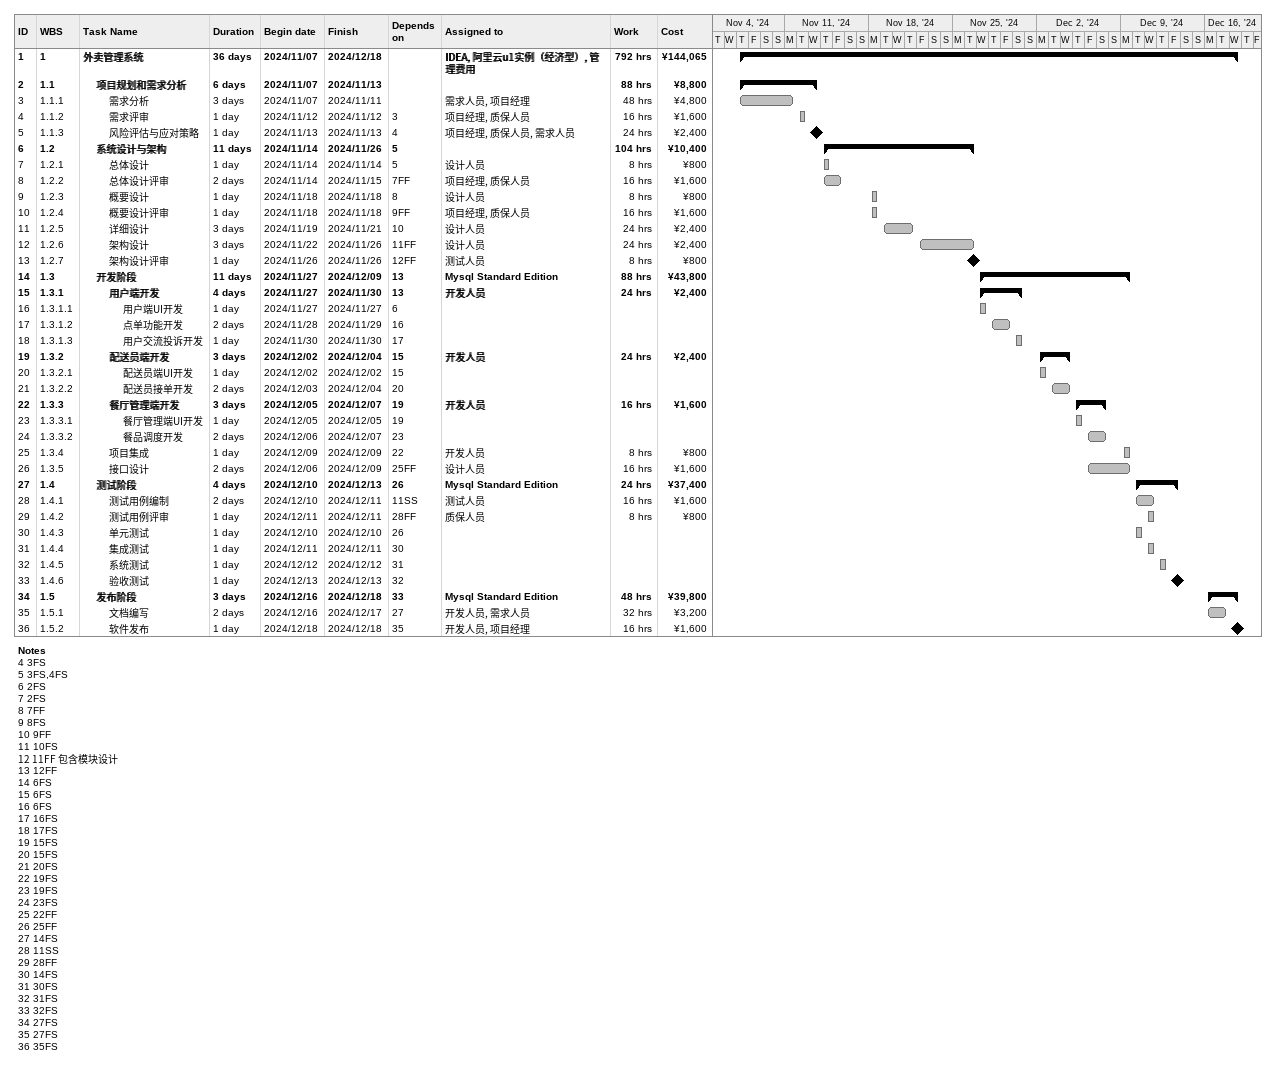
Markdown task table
| ID | WBS | Task | Duration | Start | Finish | Predecessors | Resources | Work (h) | Cost (¥) |
|---|---|---|---|---|---|---|---|---|---|
| 1 | 1 | **外卖管理系统** | 36d | 2024-11-07 | 2024-12-18 |  | IDEA, 阿里云u1实例（经济型）, 管理费用 | 792 | 144065 |
| 2 | 1.1 | **项目规划和需求分析** | 6d | 2024-11-07 | 2024-11-13 |  |  | 88 | 8800 |
| 3 | 1.1.1 | 需求分析 | 3d | 2024-11-07 | 2024-11-11 |  | 需求人员, 项目经理 | 48 | 4800 |
| 4 | 1.1.2 | 需求评审 | 1d | 2024-11-12 | 2024-11-12 | 3 | 项目经理, 质保人员 | 16 | 1600 |
| 5 | 1.1.3 | 风险评估与应对策略 | 1d | 2024-11-13 | 2024-11-13 | 4 | 项目经理, 质保人员, 需求人员 | 24 | 2400 |
| 6 | 1.2 | **系统设计与架构** | 11d | 2024-11-14 | 2024-11-26 | 5 |  | 104 | 10400 |
| 7 | 1.2.1 | 总体设计 | 1d | 2024-11-14 | 2024-11-14 | 5 | 设计人员 | 8 | 800 |
| 8 | 1.2.2 | 总体设计评审 | 2d | 2024-11-14 | 2024-11-15 | 7FF | 项目经理, 质保人员 | 16 | 1600 |
| 9 | 1.2.3 | 概要设计 | 1d | 2024-11-18 | 2024-11-18 | 8 | 设计人员 | 8 | 800 |
| 10 | 1.2.4 | 概要设计评审 | 1d | 2024-11-18 | 2024-11-18 | 9FF | 项目经理, 质保人员 | 16 | 1600 |
| 11 | 1.2.5 | 详细设计 | 3d | 2024-11-19 | 2024-11-21 | 10 | 设计人员 | 24 | 2400 |
| 12 | 1.2.6 | 架构设计 | 3d | 2024-11-22 | 2024-11-26 | 11FF | 设计人员 | 24 | 2400 |
| 13 | 1.2.7 | 架构设计评审 | 1d | 2024-11-26 | 2024-11-26 | 12FF | 测试人员 | 8 | 800 |
| 14 | 1.3 | **开发阶段** | 11d | 2024-11-27 | 2024-12-09 | 13 | Mysql Standard Edition | 88 | 43800 |
| 15 | 1.3.1 | **用户端开发** | 4d | 2024-11-27 | 2024-11-30 | 13 | 开发人员 | 24 | 2400 |
| 16 | 1.3.1.1 | 用户端UI开发 | 1d | 2024-11-27 | 2024-11-27 | 6 |  |  |  |
| 17 | 1.3.1.2 | 点单功能开发 | 2d | 2024-11-28 | 2024-11-29 | 16 |  |  |  |
| 18 | 1.3.1.3 | 用户交流投诉开发 | 1d | 2024-11-30 | 2024-11-30 | 17 |  |  |  |
| 19 | 1.3.2 | **配送员端开发** | 3d | 2024-12-02 | 2024-12-04 | 15 | 开发人员 | 24 | 2400 |
| 20 | 1.3.2.1 | 配送员端UI开发 | 1d | 2024-12-02 | 2024-12-02 | 15 |  |  |  |
| 21 | 1.3.2.2 | 配送员接单开发 | 2d | 2024-12-03 | 2024-12-04 | 20 |  |  |  |
| 22 | 1.3.3 | **餐厅管理端开发** | 3d | 2024-12-05 | 2024-12-07 | 19 | 开发人员 | 16 | 1600 |
| 23 | 1.3.3.1 | 餐厅管理端UI开发 | 1d | 2024-12-05 | 2024-12-05 | 19 |  |  |  |
| 24 | 1.3.3.2 | 餐品调度开发 | 2d | 2024-12-06 | 2024-12-07 | 23 |  |  |  |
| 25 | 1.3.4 | 项目集成 | 1d | 2024-12-09 | 2024-12-09 | 22 | 开发人员 | 8 | 800 |
| 26 | 1.3.5 | 接口设计 | 2d | 2024-12-06 | 2024-12-09 | 25FF | 设计人员 | 16 | 1600 |
| 27 | 1.4 | **测试阶段** | 4d | 2024-12-10 | 2024-12-13 | 26 | Mysql Standard Edition | 24 | 37400 |
| 28 | 1.4.1 | 测试用例编制 | 2d | 2024-12-10 | 2024-12-11 | 11SS | 测试人员 | 16 | 1600 |
| 29 | 1.4.2 | 测试用例评审 | 1d | 2024-12-11 | 2024-12-11 | 28FF | 质保人员 | 8 | 800 |
| 30 | 1.4.3 | 单元测试 | 1d | 2024-12-10 | 2024-12-10 | 26 |  |  |  |
| 31 | 1.4.4 | 集成测试 | 1d | 2024-12-11 | 2024-12-11 | 30 |  |  |  |
| 32 | 1.4.5 | 系统测试 | 1d | 2024-12-12 | 2024-12-12 | 31 |  |  |  |
| 33 | 1.4.6 | 验收测试 | 1d | 2024-12-13 | 2024-12-13 | 32 |  |  |  |
| 34 | 1.5 | **发布阶段** | 3d | 2024-12-16 | 2024-12-18 | 33 | Mysql Standard Edition | 48 | 39800 |
| 35 | 1.5.1 | 文档编写 | 2d | 2024-12-16 | 2024-12-17 | 27 | 开发人员, 需求人员 | 32 | 3200 |
| 36 | 1.5.2 | 软件发布 | 1d | 2024-12-18 | 2024-12-18 | 35 | 开发人员, 项目经理 | 16 | 1600 |

Notes
- 4: 3FS
- 5: 3FS,4FS
- 6: 2FS
- 7: 2FS
- 8: 7FF
- 9: 8FS
- 10: 9FF
- 11: 10FS
- 12: 11FF 包含模块设计
- 13: 12FF
- 14: 6FS
- 15: 6FS
- 16: 6FS
- 17: 16FS
- 18: 17FS
- 19: 15FS
- 20: 15FS
- 21: 20FS
- 22: 19FS
- 23: 19FS
- 24: 23FS
- 25: 22FF
- 26: 25FF
- 27: 14FS
- 28: 11SS
- 29: 28FF
- 30: 14FS
- 31: 30FS
- 32: 31FS
- 33: 32FS
- 34: 27FS
- 35: 27FS
- 36: 35FS
